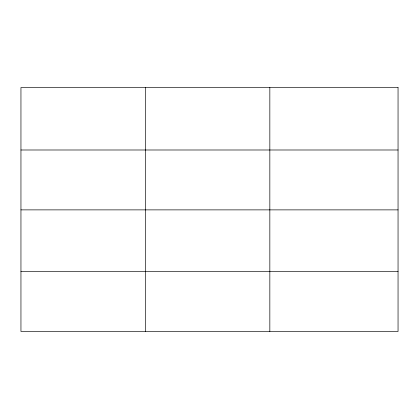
<?xml version="1.0" encoding="UTF-8"?>
<svg xmlns="http://www.w3.org/2000/svg" width="419" height="419" viewBox="0 0 419 419"><rect width="100%" height="100%" fill="white"/><g stroke="black" fill="none" stroke-linecap="round" stroke-linejoin="round"><path stroke-width="0.63" d="M20.95 149.992L398.05 149.992M20.95 209.877L398.05 209.877M20.95 271.58L398.05 271.58M269.836 87.534L269.836 331.466M145.393 87.534L145.393 331.466M398.05 87.534L20.95 87.534L20.95 331.466L398.05 331.466L398.05 87.534"/></g></svg>
